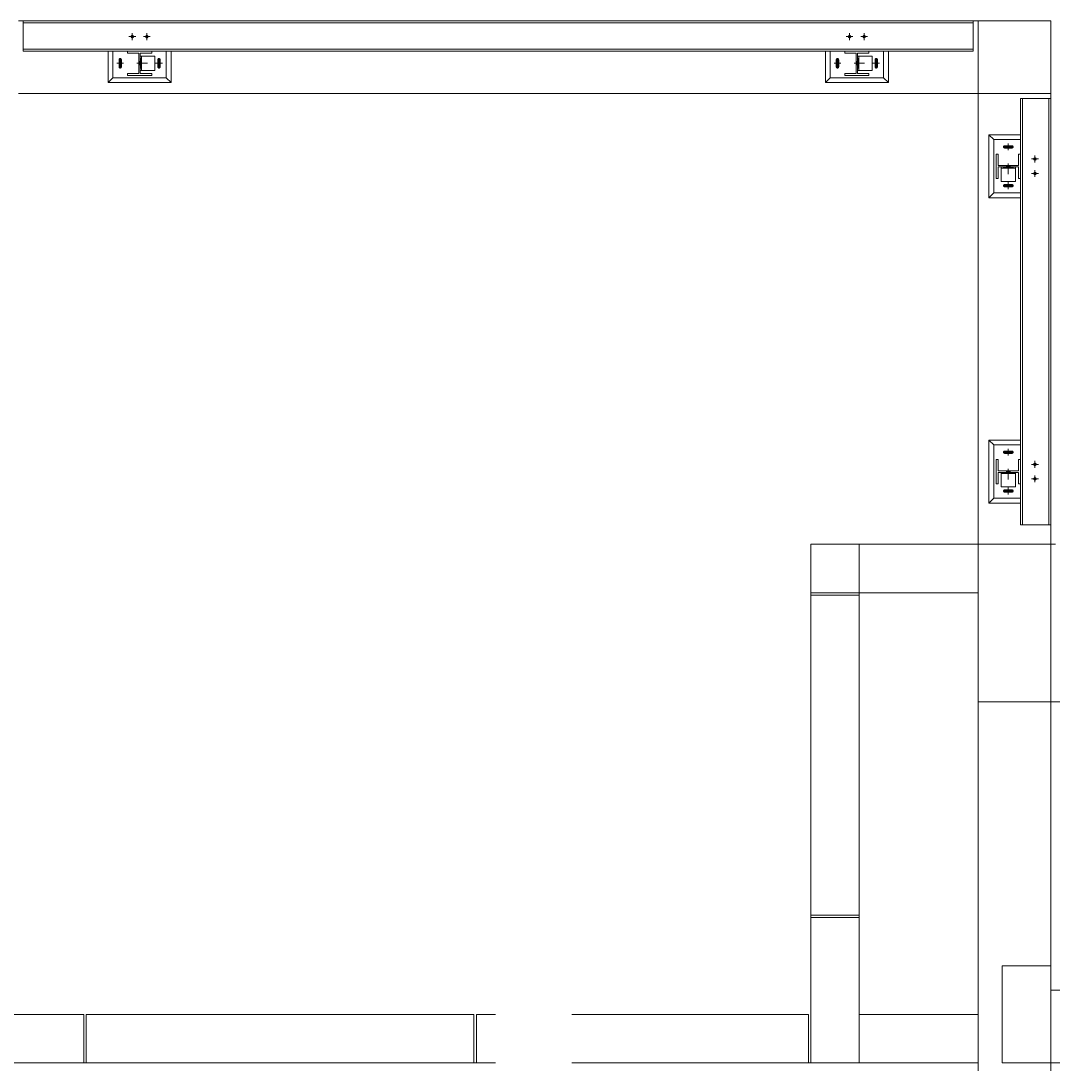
# Model space of a CAD drawing. Header units: millimetres. Extents: x 3774 to 718460, y -768339 to 192544.
# Drawn here: x 355838 to 360098, y -631677 to -627372 of the extents above; entities that cross this region are included whole.
import ezdxf

# ---------------------------------------------------------------- set-up
doc = ezdxf.new("R2010")
doc.units = ezdxf.units.MM
doc.linetypes.add('XKITLINE00', pattern=[0])
doc.layers.add('Bolt', color=7, linetype='Continuous', lineweight=0)
doc.layers.add('Part', color=7, linetype='Continuous', lineweight=0)

# ---------------------------------------------------------------- blocks, each defined once
blk = doc.blocks.new('*A832965')
at = {"layer": 'Part', "color": 7, "linetype": 'XKITLINE00', "lineweight": 0}
for p, q in [((1852.480007, -57.296), (1852.640007, -57.296)), ((1852.480007, -62.496), (1892.68, -62.496))]:
    blk.add_line(p, q, dxfattribs=at)
blk = doc.blocks.new('*A2043086')
at = {"layer": 'Part', "color": 7, "linetype": 'XKITLINE00', "lineweight": 0}
blk.add_line((1846.160001, -58.895999), (1850.079972, -58.895999), dxfattribs=at)
blk = doc.blocks.new('*A2263108')
at = {"layer": 'Part', "color": 7, "linetype": 'XKITLINE00', "lineweight": 0}
for p, q in [((1852.480003, -42.576001), (1851.480003, -42.576001)), ((1851.480003, -44.415998), (1851.480003, -42.576001)), ((1851.544, -56.655999), (1851.544003, -42.576001)), ((1852.416, -56.656), (1852.416003, -42.576001)), ((1852.480003, -42.576001), (1852.48, -56.656)), ((1851.48, -54.495998), (1851.480002, -45.215998)), ((1851.48, -56.655999), (1851.48, -55.295998)), ((1852.48, -56.656), (1851.48, -56.655999))]:
    blk.add_line(p, q, dxfattribs=at)
blk = doc.blocks.new('*A2363118')
at = {"layer": 'Part', "color": 7, "linetype": 'XKITLINE00', "lineweight": 0}
for p, q in [((1852.480007, -40.016002), (1850.080007, -40.016002)), ((1850.080007, -40.016002), (1850.080007, -42.416002)), ((1852.480007, -42.416002), (1852.480007, -40.016002)), ((1850.080007, -42.416002), (1852.480007, -42.416002))]:
    blk.add_line(p, q, dxfattribs=at)
blk = doc.blocks.new('*A3163198')
at = {"layer": 'Part', "color": 7, "linetype": 'XKITLINE00', "lineweight": 0}
for p, q in [((1852.48, -71.208014), (1850.88, -71.208014)), ((1850.88, -71.208014), (1850.88, -74.408014)), ((1852.48, -74.408014), (1852.48, -71.208014)), ((1850.88, -74.408014), (1852.48, -74.408014))]:
    blk.add_line(p, q, dxfattribs=at)
blk = doc.blocks.new('*A3173199')
at = {"layer": 'Part', "color": 7, "linetype": 'XKITLINE00', "lineweight": 0}
for p, q in [((1852.479922, -71.208014), (1852.479922, -62.496001)), ((1852.480007, -62.496001), (1892.68, -62.496001)), ((1852.479922, -89.215995), (1852.479922, -74.408014))]:
    blk.add_line(p, q, dxfattribs=at)
blk = doc.blocks.new('*A3193201')
at = {"layer": 'Part', "color": 7, "linetype": 'XKITLINE00', "lineweight": 0}
for p, q in [((1850.07992, -62.496219), (1852.47992, -62.496216)), ((1850.07999, -115.616027), (1850.07992, -62.496219)), ((1852.479932, -71.208014), (1852.47992, -62.496216)), ((1852.479955, -89.215995), (1852.479936, -74.408014))]:
    blk.add_line(p, q, dxfattribs=at)
blk = doc.blocks.new('*A3203202')
at = {"layer": 'Part', "color": 7, "linetype": 'XKITLINE00', "lineweight": 0}
for p, q in [((1833.519954, -74.415998), (1833.519955, -72.815998)), ((1833.519955, -72.815998), (1834.154717, -72.815998)), ((1836.674717, -72.815999), (1844.480015, -72.816001)), ((1844.480015, -72.816001), (1844.480015, -74.416001)), ((1834.154717, -74.415998), (1833.519954, -74.415998)), ((1844.480015, -74.416001), (1836.674717, -74.415999))]:
    blk.add_line(p, q, dxfattribs=at)
blk = doc.blocks.new('*A3213203')
at = {"layer": 'Part', "color": 7, "linetype": 'XKITLINE00', "lineweight": 0}
for p, q in [((1844.560015, -69.616001), (1846.160015, -69.616001)), ((1844.560015, -74.416001), (1844.560015, -69.616001)), ((1846.160015, -69.616001), (1846.160015, -74.416001)), ((1846.160015, -74.416001), (1844.560015, -74.416001))]:
    blk.add_line(p, q, dxfattribs=at)
blk = doc.blocks.new('*A3223204')
at = {"layer": 'Part', "color": 7, "linetype": 'XKITLINE00', "lineweight": 0}
for p, q in [((1820.559977, -74.415992), (1820.639977, -74.415992)), ((1833.439955, -74.415992), (1833.519954, -74.415992)), ((1844.480015, -74.415992), (1844.560015, -74.415992)), ((1846.160015, -74.415992), (1850.08, -74.415992)), ((1850.08, -115.616027), (1850.08, -74.415992))]:
    blk.add_line(p, q, dxfattribs=at)
blk = doc.blocks.new('*A3293211')
at = {"layer": 'Part', "color": 7, "linetype": 'XKITLINE00', "lineweight": 0}
for p, q in [((1846.159986, -58.975842), (1844.559986, -58.975843)), ((1844.559986, -58.975843), (1844.559994, -69.535844)), ((1846.159994, -69.535843), (1846.159986, -58.975842)), ((1844.559994, -69.535844), (1846.159994, -69.535843))]:
    blk.add_line(p, q, dxfattribs=at)
blk = doc.blocks.new('*A3303212')
at = {"layer": 'Part', "color": 7, "linetype": 'XKITLINE00', "lineweight": 0}
for p, q in [((1846.160015, -72.816), (1850.08, -72.816)), ((1850.08, -72.816), (1850.08, -74.416)), ((1846.160015, -74.416), (1850.08, -74.416))]:
    blk.add_line(p, q, dxfattribs=at)
blk = doc.blocks.new('*A3313213')
at = {"layer": 'Part', "color": 7, "linetype": 'XKITLINE00', "lineweight": 0}
for p, q in [((1844.560009, -58.975843), (1844.560009, -58.896012)), ((1846.160009, -58.975842), (1846.160009, -58.896012)), ((1844.560009, -69.616001), (1844.560009, -69.535844)), ((1846.160009, -69.616), (1846.160009, -69.535843))]:
    blk.add_line(p, q, dxfattribs=at)
blk = doc.blocks.new('*A3533235')
at = {"layer": 'Part', "color": 7, "linetype": 'XKITLINE00', "lineweight": 0}
for p, q in [((1818.400002, -40.016003), (1818.560007, -40.016003)), ((1849.920007, -40.016003), (1850.080007, -40.016003)), ((1818.400002, -42.416003), (1850.080007, -42.416003))]:
    blk.add_line(p, q, dxfattribs=at)
blk = doc.blocks.new('*A3553237')
at = {"layer": 'Part', "color": 7, "linetype": 'XKITLINE00', "lineweight": 0}
for p, q in [((1849.920007, -40.01599), (1818.560007, -40.016001)), ((1818.560007, -40.016001), (1818.560007, -41.016001)), ((1818.560007, -40.080001), (1849.920007, -40.07999)), ((1849.920007, -41.01599), (1849.920007, -40.01599)), ((1818.560007, -40.952001), (1849.920007, -40.95199)), ((1818.560007, -41.016001), (1821.999922, -41.016)), ((1822.799922, -41.016), (1845.680007, -41.015992)), ((1846.480007, -41.015992), (1849.920007, -41.01599))]:
    blk.add_line(p, q, dxfattribs=at)
blk = doc.blocks.new('*A3563238')
at = {"layer": 'Part', "color": 7, "linetype": 'XKITLINE00', "lineweight": 0}
for p, q in [((1846.480007, -41.016001), (1845.680007, -41.016001)), ((1845.680007, -41.016001), (1845.680007, -41.080001)), ((1845.680007, -41.080001), (1846.056007, -41.080001)), ((1846.056007, -41.080001), (1846.056007, -41.752001)), ((1846.104007, -41.080001), (1846.480007, -41.080001)), ((1846.104007, -41.752001), (1846.104007, -41.080001)), ((1846.480007, -41.080001), (1846.480007, -41.016001)), ((1846.056007, -41.752001), (1845.680007, -41.752001)), ((1845.680007, -41.752001), (1845.680007, -41.816001)), ((1845.680007, -41.816001), (1846.480007, -41.816001)), ((1846.480007, -41.752001), (1846.104007, -41.752001)), ((1846.480007, -41.816001), (1846.480007, -41.752001))]:
    blk.add_line(p, q, dxfattribs=at)
blk = doc.blocks.new('*A3573239')
at = {"layer": 'Part', "color": 7, "linetype": 'XKITLINE00', "lineweight": 0}
for p, q in [((1822.799922, -41.016001), (1821.999922, -41.016001)), ((1821.999922, -41.016001), (1821.999922, -41.080001)), ((1821.999922, -41.080001), (1822.375922, -41.080001)), ((1822.375922, -41.080001), (1822.375922, -41.752001)), ((1822.423922, -41.080001), (1822.799922, -41.080001)), ((1822.423922, -41.752001), (1822.423922, -41.080001)), ((1822.799922, -41.080001), (1822.799922, -41.016001)), ((1822.375922, -41.752001), (1821.999922, -41.752001)), ((1821.999922, -41.752001), (1821.999922, -41.816001)), ((1821.999922, -41.816001), (1822.799922, -41.816001)), ((1822.799922, -41.752001), (1822.423922, -41.752001)), ((1822.799922, -41.816001), (1822.799922, -41.752001))]:
    blk.add_line(p, q, dxfattribs=at)
blk = doc.blocks.new('*A3643246')
at = {"layer": 'Part', "color": 7, "linetype": 'XKITLINE00', "lineweight": 0}
for p, q in [((1850.080007, -57.295808), (1846.160004, -57.295808)), ((1846.160004, -57.295808), (1846.160004, -58.895808)), ((1850.080007, -58.895808), (1850.080007, -57.295808)), ((1846.160004, -58.895808), (1850.080007, -58.895808))]:
    blk.add_line(p, q, dxfattribs=at)
blk = doc.blocks.new('*A3673249')
at = {"layer": 'Part', "color": 7, "linetype": 'XKITLINE00', "lineweight": 0}
for p, q in [((1850.743999, -44.415998), (1850.679999, -44.415998)), ((1850.679999, -44.415998), (1850.679999, -45.215998)), ((1850.743999, -44.791998), (1850.743999, -44.415998)), ((1851.479999, -44.415998), (1851.415999, -44.415998)), ((1851.415999, -44.415998), (1851.415999, -44.791998)), ((1851.479999, -45.215998), (1851.479999, -44.415998)), ((1851.415999, -44.791998), (1850.743999, -44.791998)), ((1850.743999, -45.215998), (1850.743999, -44.839998)), ((1850.743999, -44.839998), (1851.415999, -44.839998)), ((1851.415999, -44.839998), (1851.415999, -45.215998)), ((1850.679999, -45.215998), (1850.743999, -45.215998)), ((1851.415999, -45.215998), (1851.479999, -45.215998))]:
    blk.add_line(p, q, dxfattribs=at)
blk = doc.blocks.new('*A3683250')
at = {"layer": 'Part', "color": 7, "linetype": 'XKITLINE00', "lineweight": 0}
for p, q in [((1850.743999, -54.495998), (1850.679999, -54.495998)), ((1850.679999, -54.495998), (1850.679999, -55.295998)), ((1850.743999, -54.871998), (1850.743999, -54.495998)), ((1851.479999, -54.495998), (1851.415999, -54.495998)), ((1851.415999, -54.495998), (1851.415999, -54.871998)), ((1851.479999, -55.295998), (1851.479999, -54.495998)), ((1851.415999, -54.871998), (1850.743999, -54.871998)), ((1850.743999, -55.295998), (1850.743999, -54.919998)), ((1850.743999, -54.919998), (1851.415999, -54.919998)), ((1851.415999, -54.919998), (1851.415999, -55.295998)), ((1850.679999, -55.295998), (1850.743999, -55.295998)), ((1851.415999, -55.295998), (1851.479999, -55.295998))]:
    blk.add_line(p, q, dxfattribs=at)
blk = doc.blocks.new('*A3693251')
at = {"layer": 'Part', "color": 7, "linetype": 'XKITLINE00', "lineweight": 0}
for p, q in [((1850.079994, -57.295808), (1850.080007, -42.416002)), ((1852.480007, -42.576001), (1852.480007, -42.416004)), ((1852.479994, -57.296001), (1852.479994, -56.656))]:
    blk.add_line(p, q, dxfattribs=at)
blk = doc.blocks.new('*A3953277')
at = {"layer": 'Part', "color": 7, "linetype": 'XKITLINE00', "lineweight": 0}
for p, q in [((1820.639976, -72.816032), (1833.439954, -72.816027)), ((1820.639977, -74.416032), (1820.639976, -72.816032)), ((1833.439954, -72.816027), (1833.439955, -74.416027)), ((1833.439955, -74.416027), (1820.639977, -74.416032))]:
    blk.add_line(p, q, dxfattribs=at)
blk = doc.blocks.new('*A3963278')
at = {"layer": 'Part', "color": 7, "linetype": 'XKITLINE00', "lineweight": 0}
for p, q in [((1807.839997, -72.816036), (1820.559976, -72.816032)), ((1807.839998, -74.416036), (1807.839997, -72.816036)), ((1820.559976, -72.816032), (1820.559977, -74.416032)), ((1820.559977, -74.416032), (1807.839998, -74.416036))]:
    blk.add_line(p, q, dxfattribs=at)
blk = doc.blocks.new('*A4143296')
at = {"layer": 'Part', "color": 7, "linetype": 'XKITLINE00', "lineweight": 0}
for p, q in [((1821.519922, -41.016), (1821.519922, -41.896001)), ((1823.279922, -41.896001), (1823.279922, -41.015999)), ((1821.519922, -41.896001), (1823.279922, -41.896001))]:
    blk.add_line(p, q, dxfattribs=at)
blk = doc.blocks.new('*A4153297')
at = {"layer": 'Part', "color": 7, "linetype": 'XKITLINE00', "lineweight": 0}
for p, q in [((1821.359922, -42.056001), (1821.359922, -41.016)), ((1823.439922, -41.015999), (1823.439922, -42.056001)), ((1821.519922, -41.896001), (1821.359922, -42.056001)), ((1823.439922, -42.056001), (1823.279922, -41.896001)), ((1823.439922, -42.056001), (1821.359922, -42.056001))]:
    blk.add_line(p, q, dxfattribs=at)
blk = doc.blocks.new('*A4163298')
at = {"layer": 'Part', "color": 7, "linetype": 'XKITLINE00', "lineweight": 0}
for p, q in [((1822.903922, -41.176001), (1822.423922, -41.176001)), ((1822.463922, -41.656001), (1822.463922, -41.176001)), ((1822.903922, -41.656001), (1822.903922, -41.176001)), ((1822.423922, -41.656001), (1822.903922, -41.656001))]:
    blk.add_line(p, q, dxfattribs=at)
blk = doc.blocks.new('*A4173299')
at = {"layer": 'Bolt'}
for points in [[(1822.424, -41.26), (1822.464, -41.26), (1822.464, -41.572), (1822.424, -41.572)], [(1822.376, -41.36), (1822.424, -41.36), (1822.424, -41.472), (1822.376, -41.472)]]:
    blk.add_hatch(color=7, dxfattribs=at).paths.add_polyline_path(points, flags=17)
at = {"layer": 'Bolt', "color": 7, "linetype": 'XKITLINE00', "lineweight": 0}
for p, q in [((1822.424, -41.26), (1822.464, -41.26)), ((1822.313, -41.416), (1822.656, -41.416)), ((1822.376, -41.36), (1822.424, -41.36)), ((1822.376, -41.472), (1822.424, -41.472)), ((1822.424, -41.572), (1822.464, -41.572))]:
    blk.add_line(p, q, dxfattribs=at)
blk = doc.blocks.new('*A4183300')
at = {"layer": 'Bolt'}
for points in [[(1821.781, -41.588), (1821.76, -41.592), (1821.738, -41.588), (1821.72, -41.576), (1821.708, -41.557), (1821.704, -41.536), (1821.704, -41.296), (1821.708, -41.275), (1821.72, -41.256), (1821.738, -41.244), (1821.76, -41.24), (1821.781, -41.244), (1821.8, -41.256), (1821.812, -41.275), (1821.816, -41.296), (1821.816, -41.536), (1821.812, -41.557), (1821.8, -41.576)], [(1823.061, -41.588), (1823.04, -41.592), (1823.018, -41.588), (1823, -41.576), (1822.988, -41.557), (1822.984, -41.536), (1822.984, -41.296), (1822.988, -41.275), (1823, -41.256), (1823.018, -41.244), (1823.04, -41.24), (1823.061, -41.244), (1823.08, -41.256), (1823.092, -41.275), (1823.096, -41.296), (1823.096, -41.536), (1823.092, -41.557), (1823.08, -41.576)]]:
    blk.add_hatch(color=7, dxfattribs=at).paths.add_polyline_path(points, flags=17)
at = {"layer": 'Bolt', "color": 7, "linetype": 'XKITLINE00', "lineweight": 0}
for p, q in [((1821.76, -41.304), (1821.76, -41.528)), ((1823.04, -41.304), (1823.04, -41.528)), ((1821.872, -41.416), (1821.648, -41.416)), ((1823.152, -41.416), (1822.928, -41.416))]:
    blk.add_line(p, q, dxfattribs=at)
blk = doc.blocks.new('*A4193301')
at = {"layer": 'Bolt'}
for points in [[(1822.105, -40.525), (1822.108, -40.515), (1822.113, -40.505), (1822.12, -40.496), (1822.129, -40.489), (1822.138, -40.484), (1822.149, -40.481), (1822.16, -40.48), (1822.171, -40.481), (1822.181, -40.484), (1822.191, -40.489), (1822.2, -40.496), (1822.206, -40.505), (1822.212, -40.515), (1822.215, -40.525), (1822.216, -40.536), (1822.215, -40.547), (1822.212, -40.557), (1822.206, -40.567), (1822.2, -40.576), (1822.191, -40.583), (1822.181, -40.588), (1822.171, -40.591), (1822.16, -40.592), (1822.149, -40.591), (1822.138, -40.588), (1822.129, -40.583), (1822.12, -40.576), (1822.113, -40.567), (1822.108, -40.557), (1822.105, -40.547), (1822.104, -40.536)], [(1822.585, -40.525), (1822.588, -40.515), (1822.593, -40.505), (1822.6, -40.496), (1822.609, -40.489), (1822.618, -40.484), (1822.629, -40.481), (1822.64, -40.48), (1822.651, -40.481), (1822.661, -40.484), (1822.671, -40.489), (1822.68, -40.496), (1822.686, -40.505), (1822.692, -40.515), (1822.695, -40.525), (1822.696, -40.536), (1822.695, -40.547), (1822.692, -40.557), (1822.686, -40.567), (1822.68, -40.576), (1822.671, -40.583), (1822.661, -40.588), (1822.651, -40.591), (1822.64, -40.592), (1822.629, -40.591), (1822.618, -40.588), (1822.609, -40.583), (1822.6, -40.576), (1822.593, -40.567), (1822.588, -40.557), (1822.585, -40.547), (1822.584, -40.536)]]:
    blk.add_hatch(color=7, dxfattribs=at).paths.add_polyline_path(points, flags=17)
at = {"layer": 'Bolt', "color": 7, "linetype": 'XKITLINE00', "lineweight": 0}
for p, q in [((1822.048, -40.536), (1822.272, -40.536)), ((1822.16, -40.648), (1822.16, -40.424)), ((1822.528, -40.536), (1822.752, -40.536)), ((1822.64, -40.648), (1822.64, -40.424))]:
    blk.add_line(p, q, dxfattribs=at)
blk = doc.blocks.new('*A4203302')
at = {"layer": 'Bolt', "color": 7, "linetype": 'XKITLINE00', "lineweight": 0}
for p, q in [((1822.047922, -40.536), (1822.122514, -40.536)), ((1822.159922, -40.424), (1822.159922, -40.498592)), ((1822.159922, -40.648), (1822.159922, -40.573408)), ((1822.271922, -40.536), (1822.19733, -40.536)), ((1822.527922, -40.536), (1822.602514, -40.536)), ((1822.639922, -40.424), (1822.639922, -40.498592)), ((1822.639922, -40.648), (1822.639922, -40.573408)), ((1822.751922, -40.536), (1822.67733, -40.536))]:
    blk.add_line(p, q, dxfattribs=at)
blk = doc.blocks.new('*A4303312')
at = {"layer": 'Part', "color": 7, "linetype": 'XKITLINE00', "lineweight": 0}
for p, q in [((1852.48, -72.016), (1892.680003, -72.016001)), ((1892.680003, -72.016001), (1892.680003, -74.416001)), ((1852.475038, -74.408014), (1852.475038, -74.416)), ((1852.475038, -74.416), (1892.680003, -74.416001))]:
    blk.add_line(p, q, dxfattribs=at)
blk = doc.blocks.new('*A4333315')
at = {"layer": 'Bolt'}
for points in [[(1850.908, -54.277), (1850.904, -54.256), (1850.908, -54.235), (1850.92, -54.216), (1850.939, -54.204), (1850.96, -54.2), (1851.2, -54.2), (1851.221, -54.204), (1851.24, -54.216), (1851.252, -54.235), (1851.256, -54.256), (1851.252, -54.277), (1851.24, -54.296), (1851.221, -54.308), (1851.2, -54.312), (1850.96, -54.312), (1850.939, -54.308), (1850.92, -54.296)], [(1850.908, -55.557), (1850.904, -55.536), (1850.908, -55.515), (1850.92, -55.496), (1850.939, -55.484), (1850.96, -55.48), (1851.2, -55.48), (1851.221, -55.484), (1851.24, -55.496), (1851.252, -55.515), (1851.256, -55.536), (1851.252, -55.557), (1851.24, -55.576), (1851.221, -55.588), (1851.2, -55.592), (1850.96, -55.592), (1850.939, -55.588), (1850.92, -55.576)]]:
    blk.add_hatch(color=7, dxfattribs=at).paths.add_polyline_path(points, flags=17)
at = {"layer": 'Bolt', "color": 7, "linetype": 'XKITLINE00', "lineweight": 0}
for p, q in [((1851.192, -54.256), (1850.968, -54.256)), ((1851.08, -54.368), (1851.08, -54.144)), ((1851.08, -55.648), (1851.08, -55.424)), ((1851.192, -55.536), (1850.968, -55.536))]:
    blk.add_line(p, q, dxfattribs=at)
blk = doc.blocks.new('*A4393321')
at = {"layer": 'Bolt', "color": 7, "linetype": 'XKITLINE00', "lineweight": 0}
for p, q in [((1851.848, -54.655998), (1851.922592, -54.655998)), ((1851.96, -54.543998), (1851.96, -54.61859)), ((1851.96, -54.767998), (1851.96, -54.693406)), ((1852.072, -54.655998), (1851.997408, -54.655998)), ((1851.96, -55.023998), (1851.96, -55.09859)), ((1851.848, -55.135998), (1851.922592, -55.135998)), ((1851.96, -55.247998), (1851.96, -55.173406)), ((1852.072, -55.135998), (1851.997408, -55.135998))]:
    blk.add_line(p, q, dxfattribs=at)
blk = doc.blocks.new('*A4453327')
at = {"layer": 'Part', "color": 7, "linetype": 'XKITLINE00', "lineweight": 0}
for p, q in [((1846.584007, -41.176001), (1846.104007, -41.176001)), ((1846.144007, -41.656001), (1846.144007, -41.176001)), ((1846.584007, -41.656001), (1846.584007, -41.176001)), ((1846.104007, -41.656001), (1846.584007, -41.656001))]:
    blk.add_line(p, q, dxfattribs=at)
blk = doc.blocks.new('*A4463328')
at = {"layer": 'Part', "color": 7, "linetype": 'XKITLINE00', "lineweight": 0}
for p, q in [((1845.040007, -42.056001), (1845.040007, -41.015992)), ((1847.120007, -41.015991), (1847.120007, -42.056001)), ((1845.200007, -41.896001), (1845.040007, -42.056001)), ((1847.120007, -42.056001), (1846.960007, -41.896001)), ((1847.120007, -42.056001), (1845.040007, -42.056001))]:
    blk.add_line(p, q, dxfattribs=at)
blk = doc.blocks.new('*A4473329')
at = {"layer": 'Part', "color": 7, "linetype": 'XKITLINE00', "lineweight": 0}
for p, q in [((1845.200007, -41.015992), (1845.200007, -41.896001)), ((1846.960007, -41.896001), (1846.960007, -41.015991)), ((1845.200007, -41.896001), (1846.960007, -41.896001))]:
    blk.add_line(p, q, dxfattribs=at)
blk = doc.blocks.new('*A4483330')
at = {"layer": 'Bolt'}
for points in [[(1850.908, -44.197), (1850.904, -44.176), (1850.908, -44.155), (1850.92, -44.136), (1850.939, -44.124), (1850.96, -44.12), (1851.2, -44.12), (1851.221, -44.124), (1851.24, -44.136), (1851.252, -44.155), (1851.256, -44.176), (1851.252, -44.197), (1851.24, -44.216), (1851.221, -44.228), (1851.2, -44.232), (1850.96, -44.232), (1850.939, -44.228), (1850.92, -44.216)], [(1850.908, -45.477), (1850.904, -45.456), (1850.908, -45.435), (1850.92, -45.416), (1850.939, -45.404), (1850.96, -45.4), (1851.2, -45.4), (1851.221, -45.404), (1851.24, -45.416), (1851.252, -45.435), (1851.256, -45.456), (1851.252, -45.477), (1851.24, -45.496), (1851.221, -45.508), (1851.2, -45.512), (1850.96, -45.512), (1850.939, -45.508), (1850.92, -45.496)]]:
    blk.add_hatch(color=7, dxfattribs=at).paths.add_polyline_path(points, flags=17)
at = {"layer": 'Bolt', "color": 7, "linetype": 'XKITLINE00', "lineweight": 0}
for p, q in [((1851.08, -44.288), (1851.08, -44.064)), ((1851.192, -44.176), (1850.968, -44.176)), ((1851.192, -45.456), (1850.968, -45.456)), ((1851.08, -45.568), (1851.08, -45.344))]:
    blk.add_line(p, q, dxfattribs=at)
blk = doc.blocks.new('*A4493331')
at = {"layer": 'Bolt'}
for points in [[(1851.236, -44.84), (1851.236, -44.88), (1850.924, -44.88), (1850.924, -44.84)], [(1851.136, -44.792), (1851.136, -44.84), (1851.024, -44.84), (1851.024, -44.792)]]:
    blk.add_hatch(color=7, dxfattribs=at).paths.add_polyline_path(points, flags=17)
at = {"layer": 'Bolt', "color": 7, "linetype": 'XKITLINE00', "lineweight": 0}
for p, q in [((1851.08, -44.729), (1851.08, -45.072)), ((1850.924, -44.84), (1850.924, -44.88)), ((1851.024, -44.792), (1851.024, -44.84)), ((1851.136, -44.792), (1851.136, -44.84)), ((1851.236, -44.84), (1851.236, -44.88))]:
    blk.add_line(p, q, dxfattribs=at)
blk = doc.blocks.new('*A4503332')
at = {"layer": 'Part', "color": 7, "linetype": 'XKITLINE00', "lineweight": 0}
for p, q in [((1850.839999, -44.839998), (1850.839999, -45.319998)), ((1850.839999, -44.879998), (1851.319999, -44.879998)), ((1851.319999, -45.319998), (1851.319999, -44.839998)), ((1850.839999, -45.319998), (1851.319999, -45.319998))]:
    blk.add_line(p, q, dxfattribs=at)
blk = doc.blocks.new('*A4513333')
at = {"layer": 'Part', "color": 7, "linetype": 'XKITLINE00', "lineweight": 0}
for p, q in [((1850.599999, -43.935998), (1850.439999, -43.775998)), ((1850.439999, -43.775998), (1851.480003, -43.775998)), ((1850.439999, -45.855998), (1850.439999, -43.775998)), ((1850.439999, -45.855998), (1850.599999, -45.695998)), ((1851.480002, -45.855998), (1850.439999, -45.855998))]:
    blk.add_line(p, q, dxfattribs=at)
blk = doc.blocks.new('*A4523334')
at = {"layer": 'Part', "color": 7, "linetype": 'XKITLINE00', "lineweight": 0}
for p, q in [((1851.480003, -43.935998), (1850.599999, -43.935998)), ((1850.599999, -43.935998), (1850.599999, -45.695998)), ((1850.599999, -45.695998), (1851.480002, -45.695998))]:
    blk.add_line(p, q, dxfattribs=at)
blk = doc.blocks.new('*A4533335')
at = {"layer": 'Bolt'}
for points in [[(1846.104, -41.26), (1846.144, -41.26), (1846.144, -41.572), (1846.104, -41.572)], [(1846.056, -41.36), (1846.104, -41.36), (1846.104, -41.472), (1846.056, -41.472)]]:
    blk.add_hatch(color=7, dxfattribs=at).paths.add_polyline_path(points, flags=17)
at = {"layer": 'Bolt', "color": 7, "linetype": 'XKITLINE00', "lineweight": 0}
for p, q in [((1846.104, -41.26), (1846.144, -41.26)), ((1845.993, -41.416), (1846.336, -41.416)), ((1846.056, -41.36), (1846.104, -41.36)), ((1846.056, -41.472), (1846.104, -41.472)), ((1846.104, -41.572), (1846.144, -41.572))]:
    blk.add_line(p, q, dxfattribs=at)
blk = doc.blocks.new('*A4543336')
at = {"layer": 'Bolt'}
for points in [[(1845.461, -41.588), (1845.44, -41.592), (1845.419, -41.588), (1845.4, -41.576), (1845.388, -41.557), (1845.384, -41.536), (1845.384, -41.296), (1845.388, -41.275), (1845.4, -41.256), (1845.419, -41.244), (1845.44, -41.24), (1845.461, -41.244), (1845.48, -41.256), (1845.492, -41.275), (1845.496, -41.296), (1845.496, -41.536), (1845.492, -41.557), (1845.48, -41.576)], [(1846.741, -41.588), (1846.72, -41.592), (1846.699, -41.588), (1846.68, -41.576), (1846.668, -41.557), (1846.664, -41.536), (1846.664, -41.296), (1846.668, -41.275), (1846.68, -41.256), (1846.699, -41.244), (1846.72, -41.24), (1846.741, -41.244), (1846.76, -41.256), (1846.772, -41.275), (1846.776, -41.296), (1846.776, -41.536), (1846.772, -41.557), (1846.76, -41.576)]]:
    blk.add_hatch(color=7, dxfattribs=at).paths.add_polyline_path(points, flags=17)
at = {"layer": 'Bolt', "color": 7, "linetype": 'XKITLINE00', "lineweight": 0}
for p, q in [((1845.44, -41.304), (1845.44, -41.528)), ((1846.72, -41.304), (1846.72, -41.528)), ((1845.552, -41.416), (1845.328, -41.416)), ((1846.832, -41.416), (1846.608, -41.416))]:
    blk.add_line(p, q, dxfattribs=at)
blk = doc.blocks.new('*A4553337')
at = {"layer": 'Bolt', "color": 7, "linetype": 'XKITLINE00', "lineweight": 0}
for p, q in [((1845.728007, -40.535992), (1845.802599, -40.535992)), ((1845.840007, -40.423992), (1845.840007, -40.498584)), ((1845.840007, -40.647992), (1845.840007, -40.5734)), ((1845.952007, -40.535992), (1845.877415, -40.535992)), ((1846.208007, -40.535992), (1846.282599, -40.535992)), ((1846.320007, -40.423992), (1846.320007, -40.498584)), ((1846.320007, -40.647992), (1846.320007, -40.5734)), ((1846.432007, -40.535992), (1846.357415, -40.535992))]:
    blk.add_line(p, q, dxfattribs=at)
blk = doc.blocks.new('*A4563338')
at = {"layer": 'Bolt', "color": 7, "linetype": 'XKITLINE00', "lineweight": 0}
for p, q in [((1851.848002, -44.575998), (1851.922594, -44.575998)), ((1851.960002, -44.463998), (1851.960002, -44.53859)), ((1851.960002, -44.687998), (1851.960002, -44.613406)), ((1852.072002, -44.575998), (1851.99741, -44.575998)), ((1851.848002, -45.055998), (1851.922594, -45.055998)), ((1851.960002, -44.943998), (1851.960002, -45.01859)), ((1851.960002, -45.167998), (1851.960002, -45.093406)), ((1852.072002, -45.055998), (1851.99741, -45.055998))]:
    blk.add_line(p, q, dxfattribs=at)
blk = doc.blocks.new('*A4573339')
at = {"layer": 'Bolt'}
for points in [[(1851.971, -54.601), (1851.981, -54.604), (1851.991, -54.609), (1852, -54.616), (1852.007, -54.625), (1852.012, -54.635), (1852.015, -54.645), (1852.016, -54.656), (1852.015, -54.667), (1852.012, -54.677), (1852.007, -54.687), (1852, -54.696), (1851.991, -54.703), (1851.981, -54.708), (1851.971, -54.711), (1851.96, -54.712), (1851.949, -54.711), (1851.939, -54.708), (1851.929, -54.703), (1851.92, -54.696), (1851.913, -54.687), (1851.908, -54.677), (1851.905, -54.667), (1851.904, -54.656), (1851.905, -54.645), (1851.908, -54.635), (1851.913, -54.625), (1851.92, -54.616), (1851.929, -54.609), (1851.939, -54.604), (1851.949, -54.601), (1851.96, -54.6)], [(1851.971, -55.081), (1851.981, -55.084), (1851.991, -55.089), (1852, -55.096), (1852.007, -55.105), (1852.012, -55.115), (1852.015, -55.125), (1852.016, -55.136), (1852.015, -55.147), (1852.012, -55.157), (1852.007, -55.167), (1852, -55.176), (1851.991, -55.183), (1851.981, -55.188), (1851.971, -55.191), (1851.96, -55.192), (1851.949, -55.191), (1851.939, -55.188), (1851.929, -55.183), (1851.92, -55.176), (1851.913, -55.167), (1851.908, -55.157), (1851.905, -55.147), (1851.904, -55.136), (1851.905, -55.125), (1851.908, -55.115), (1851.913, -55.105), (1851.92, -55.096), (1851.929, -55.089), (1851.939, -55.084), (1851.949, -55.081), (1851.96, -55.08)]]:
    blk.add_hatch(color=7, dxfattribs=at).paths.add_polyline_path(points, flags=17)
at = {"layer": 'Bolt', "color": 7, "linetype": 'XKITLINE00', "lineweight": 0}
for p, q in [((1851.848, -54.656), (1852.072, -54.656)), ((1851.96, -54.544), (1851.96, -54.768)), ((1851.96, -55.024), (1851.96, -55.248)), ((1851.848, -55.136), (1852.072, -55.136))]:
    blk.add_line(p, q, dxfattribs=at)
blk = doc.blocks.new('*A4603342')
at = {"layer": 'Bolt'}
for points in [[(1845.785, -40.525), (1845.788, -40.515), (1845.793, -40.505), (1845.8, -40.496), (1845.809, -40.489), (1845.819, -40.484), (1845.829, -40.481), (1845.84, -40.48), (1845.851, -40.481), (1845.861, -40.484), (1845.871, -40.489), (1845.88, -40.496), (1845.887, -40.505), (1845.892, -40.515), (1845.895, -40.525), (1845.896, -40.536), (1845.895, -40.547), (1845.892, -40.557), (1845.887, -40.567), (1845.88, -40.576), (1845.871, -40.583), (1845.861, -40.588), (1845.851, -40.591), (1845.84, -40.592), (1845.829, -40.591), (1845.819, -40.588), (1845.809, -40.583), (1845.8, -40.576), (1845.793, -40.567), (1845.788, -40.557), (1845.785, -40.547), (1845.784, -40.536)], [(1846.265, -40.525), (1846.268, -40.515), (1846.273, -40.505), (1846.28, -40.496), (1846.289, -40.489), (1846.299, -40.484), (1846.309, -40.481), (1846.32, -40.48), (1846.331, -40.481), (1846.341, -40.484), (1846.351, -40.489), (1846.36, -40.496), (1846.367, -40.505), (1846.372, -40.515), (1846.375, -40.525), (1846.376, -40.536), (1846.375, -40.547), (1846.372, -40.557), (1846.367, -40.567), (1846.36, -40.576), (1846.351, -40.583), (1846.341, -40.588), (1846.331, -40.591), (1846.32, -40.592), (1846.309, -40.591), (1846.299, -40.588), (1846.289, -40.583), (1846.28, -40.576), (1846.273, -40.567), (1846.268, -40.557), (1846.265, -40.547), (1846.264, -40.536)]]:
    blk.add_hatch(color=7, dxfattribs=at).paths.add_polyline_path(points, flags=17)
at = {"layer": 'Bolt', "color": 7, "linetype": 'XKITLINE00', "lineweight": 0}
for p, q in [((1845.728, -40.536), (1845.952, -40.536)), ((1845.84, -40.648), (1845.84, -40.424)), ((1846.208, -40.536), (1846.432, -40.536)), ((1846.32, -40.648), (1846.32, -40.424))]:
    blk.add_line(p, q, dxfattribs=at)
blk = doc.blocks.new('*A4613343')
at = {"layer": 'Bolt'}
for points in [[(1851.971, -44.521), (1851.981, -44.524), (1851.991, -44.529), (1852, -44.536), (1852.007, -44.545), (1852.012, -44.555), (1852.015, -44.565), (1852.016, -44.576), (1852.015, -44.587), (1852.012, -44.597), (1852.007, -44.607), (1852, -44.616), (1851.991, -44.623), (1851.981, -44.628), (1851.971, -44.631), (1851.96, -44.632), (1851.949, -44.631), (1851.939, -44.628), (1851.929, -44.623), (1851.92, -44.616), (1851.913, -44.607), (1851.908, -44.597), (1851.905, -44.587), (1851.904, -44.576), (1851.905, -44.565), (1851.908, -44.555), (1851.913, -44.545), (1851.92, -44.536), (1851.929, -44.529), (1851.939, -44.524), (1851.949, -44.521), (1851.96, -44.52)], [(1851.971, -45.001), (1851.981, -45.004), (1851.991, -45.009), (1852, -45.016), (1852.007, -45.025), (1852.012, -45.035), (1852.015, -45.045), (1852.016, -45.056), (1852.015, -45.067), (1852.012, -45.077), (1852.007, -45.087), (1852, -45.096), (1851.991, -45.103), (1851.981, -45.108), (1851.971, -45.111), (1851.96, -45.112), (1851.949, -45.111), (1851.939, -45.108), (1851.929, -45.103), (1851.92, -45.096), (1851.913, -45.087), (1851.908, -45.077), (1851.905, -45.067), (1851.904, -45.056), (1851.905, -45.045), (1851.908, -45.035), (1851.913, -45.025), (1851.92, -45.016), (1851.929, -45.009), (1851.939, -45.004), (1851.949, -45.001), (1851.96, -45)]]:
    blk.add_hatch(color=7, dxfattribs=at).paths.add_polyline_path(points, flags=17)
at = {"layer": 'Bolt', "color": 7, "linetype": 'XKITLINE00', "lineweight": 0}
for p, q in [((1851.848, -44.576), (1852.072, -44.576)), ((1851.96, -44.464), (1851.96, -44.688)), ((1851.848, -45.056), (1852.072, -45.056)), ((1851.96, -44.944), (1851.96, -45.168))]:
    blk.add_line(p, q, dxfattribs=at)
blk = doc.blocks.new('*A4813363')
at = {"layer": 'Part', "color": 7, "linetype": 'XKITLINE00', "lineweight": 0}
for p, q in [((1850.080007, -57.296002), (1852.480007, -57.296002)), ((1850.080007, -62.496002), (1850.080007, -57.296002)), ((1852.480007, -57.296002), (1852.480007, -62.496002)), ((1852.480007, -62.496002), (1850.080007, -62.496002))]:
    blk.add_line(p, q, dxfattribs=at)
blk = doc.blocks.new('*A4823364')
at = {"layer": 'Part', "color": 7, "linetype": 'XKITLINE00', "lineweight": 0}
for p, q in [((1844.560001, -57.295984), (1844.560005, -57.295978)), ((1844.560001, -57.295984), (1846.160001, -57.295984)), ((1844.560001, -58.895984), (1844.560001, -57.295984)), ((1846.160001, -57.295984), (1846.160005, -57.295978)), ((1846.160001, -57.295984), (1846.160001, -58.895984)), ((1844.560001, -58.895984), (1844.560005, -58.895978)), ((1846.160001, -58.895984), (1844.560001, -58.895984)), ((1846.160001, -58.895984), (1846.160005, -58.895978))]:
    blk.add_line(p, q, dxfattribs=at)
blk = doc.blocks.new('*A4833365')
at = {"layer": 'Part', "color": 7, "linetype": 'XKITLINE00', "lineweight": 0}
for p, q in [((1851.48, -54.015998), (1850.599999, -54.015998)), ((1850.599999, -54.015998), (1850.599999, -55.775998)), ((1850.599999, -55.775998), (1851.48, -55.775998))]:
    blk.add_line(p, q, dxfattribs=at)
blk = doc.blocks.new('*A4843366')
at = {"layer": 'Part', "color": 7, "linetype": 'XKITLINE00', "lineweight": 0}
for p, q in [((1850.599999, -54.015998), (1850.439999, -53.855998)), ((1850.439999, -53.855998), (1851.48, -53.855998)), ((1850.439999, -55.935998), (1850.439999, -53.855998)), ((1850.439999, -55.935998), (1850.599999, -55.775998)), ((1851.48, -55.935998), (1850.439999, -55.935998))]:
    blk.add_line(p, q, dxfattribs=at)
blk = doc.blocks.new('*A4853367')
at = {"layer": 'Part', "color": 7, "linetype": 'XKITLINE00', "lineweight": 0}
for p, q in [((1850.839999, -54.919998), (1850.839999, -55.399998)), ((1850.839999, -54.959998), (1851.319999, -54.959998)), ((1851.319999, -55.399998), (1851.319999, -54.919998)), ((1850.839999, -55.399998), (1851.319999, -55.399998))]:
    blk.add_line(p, q, dxfattribs=at)
blk = doc.blocks.new('*A4863368')
at = {"layer": 'Bolt'}
for points in [[(1851.236, -54.92), (1851.236, -54.96), (1850.924, -54.96), (1850.924, -54.92)], [(1851.136, -54.872), (1851.136, -54.92), (1851.024, -54.92), (1851.024, -54.872)]]:
    blk.add_hatch(color=7, dxfattribs=at).paths.add_polyline_path(points, flags=17)
at = {"layer": 'Bolt', "color": 7, "linetype": 'XKITLINE00', "lineweight": 0}
for p, q in [((1850.924, -54.92), (1850.924, -54.96)), ((1851.024, -54.872), (1851.024, -54.92)), ((1851.08, -54.809), (1851.08, -55.152)), ((1851.136, -54.872), (1851.136, -54.92)), ((1851.236, -54.92), (1851.236, -54.96))]:
    blk.add_line(p, q, dxfattribs=at)

msp = doc.modelspace()

# ---------------------------------------------------------------- block references
at = {"color": 7, "lineweight": 0, "xscale": 125, "yscale": 125, "zscale": 125}
for name in ['*A3533235', '*A3553237', '*A2363118', '*A4193301', '*A4203302', '*A4553337', '*A4603342', '*A4153297', '*A4143296', '*A3573239', '*A4463328', '*A4473329', '*A3563238', '*A4183300', '*A4173299', '*A4163298', '*A4543336', '*A4533335', '*A4453327', '*A3693251', '*A2263108', '*A4513333', '*A4523334', '*A4483330', '*A3673249', '*A4493331', '*A4563338', '*A4613343', '*A4503332', '*A4843366', '*A4833365', '*A4333315', '*A3683250', '*A4393321', '*A4573339', '*A4853367', '*A4863368', '*A4823364', '*A3643246', '*A4813363', '*A832965', '*A3313213', '*A2043086', '*A3293211', '*A3193201', '*A3173199', '*A3213203', '*A3163198', '*A4303312', '*A3963278', '*A3953277', '*A3203202', '*A3303212', '*A3223204']:
    msp.add_blockref(name, (128527.556, -622370.363), dxfattribs=at)

doc.saveas('drawing.dxf')
